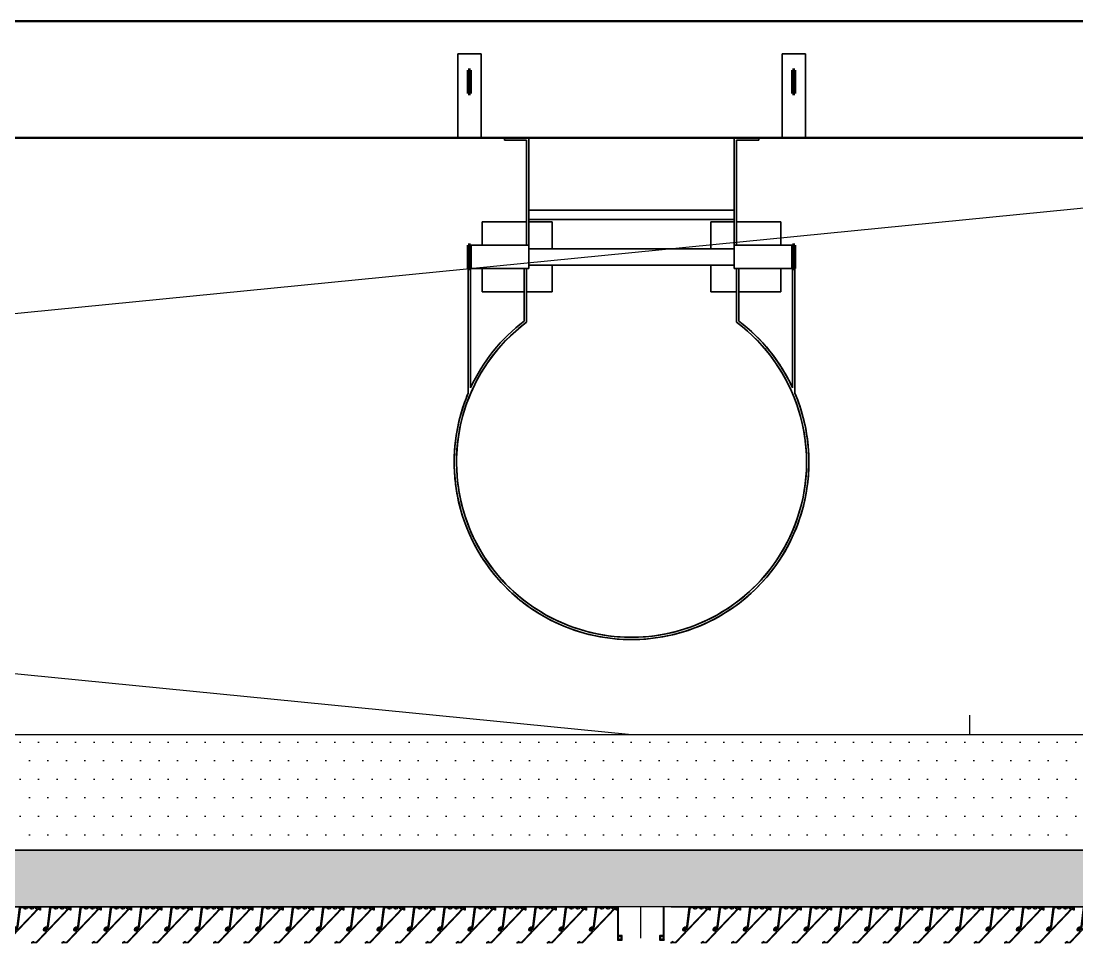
# Model space of a CAD drawing. Header units: millimetres. Extents: x -1379 to 1385823, y -4884429 to 548763.
# Drawn here: x 464941 to 467204, y -2341199 to -2339224 of the extents above; entities that cross this region are included whole.
import ezdxf

# ---------------------------------------------------------------- set-up
doc = ezdxf.new("R2010")
doc.units = ezdxf.units.MM
for name, pattern in [('CENTER', [50.8, 31.75, -6.35, 6.35, -6.35]), ('HIDDEN', [0.375, 0.25, -0.125]), ('XKITLINE00', [0]), ('XKITLINE02', [4, 2, -2])]:
    doc.linetypes.add(name, pattern=pattern)
for name, color, linetype in [('000 - CONCRETE_WALL_HATCH_', 251, 'Continuous'), ('000 - EXISTING_STEEL-STRUCTURE_CUT_COLOR_4', 4, 'Continuous'), ('000 - EXISTING_STEEL-STRUCTURE_HATCH_', 251, 'Continuous'), ('000 - EXISTING_STEEL-STRUCTURE_HIDDEN_', 251, 'HIDDEN'), ('000 - EXISTING_STEEL-STRUCTURE_MAIN_COLOR_1', 1, 'Continuous'), ('000 - EXISTING_STEEL-STRUCTURE_MAIN_COLOR_2', 2, 'Continuous'), ('000 - EXISTING_STEEL-STRUCTURE_MAIN_COLOR_3', 3, 'Continuous'), ('000 - EXISTING_STEEL-STRUCTURE_WIPEOUT_', 250, 'Continuous'), ('010 - ASPG_ACCESSORIES_MAIN_COLOR_1', 1, 'Continuous'), ('010 - ASPG_EXTR_DEF_SUB', 250, 'Continuous'), ('010 - ASPG_EXTR_MAIN_COLOR_2', 2, 'Continuous'), ('010 - ASPG_FASTERN_DEF_SUB', 250, 'Continuous'), ('010 - ASPG_FLASHING_MAIN_COLOR_2', 2, 'Continuous'), ('010 - ASPG_FLASHING_MAIN_COLOR_4', 4, 'Continuous'), ('010 - ASPG_FLASHING_WIPEOUT_', 250, 'Continuous'), ('010 - ASPG_FLASING_WIPEOUT_', 250, 'Continuous'), ('010 - ASPG_FRAMING_CUT_COLOR_4', 4, 'Continuous'), ('010 - ASPG_FRAMING_DEF_SUB', 250, 'Continuous'), ('010 - ASPG_FRAMING_HATCH_', 251, 'Continuous'), ('010 - ASPG_FRAMING_MAIN_COLOR_2', 2, 'Continuous'), ('010 - ASPG_FRAMING_SUB_COLOR_2', 2, 'Continuous'), ('010 - ASPG_FRAMING_WIPEOUT_', 250, 'Continuous'), ('BOLT & SCREW', 233, 'Continuous'), ('Center Line', 1, 'CENTER')]:
    doc.layers.add(name, color=color, linetype=linetype)
doc.layers.add('000 - EXISTING_STEEL-STRUCTURE_DEF_SUB', color=250, linetype='Continuous', plot=False)
for name, color, linetype, lineweight in [('12-GRID', 1, 'CENTER', 13), ('_ _ A-DETL-OPENING', 1, 'Continuous', 25), ('A-DETL-THIN', 1, 'Continuous', 25), ('A-FLOR-E', 2, 'Continuous', 35), ('A-GENM', 1, 'Continuous', 35), ('SCREW', 8, 'Continuous', 5), ('WALL-E', 2, 'Continuous', 50)]:
    doc.layers.add(name, color=color, linetype=linetype, lineweight=lineweight)
pattern_1 = [(270, (1257419.24324, -520041.6224), (0.65495992507, -1.1344238721), [0.7562825814, -1.5125651628]), (30, (1257419.24324, -520041.6224), (0.65495992936, 1.1344238696), [0.7562825814, -1.5125651628]), (330, (1257419.24324, -520041.6224), (1.30991985442, -2.48e-09), [-1.5125651628, 0.7562825814])]
pattern_2 = [(315, (1257419.4929, -520021.6224), (1.3369313545, 1.3369313545), []), (45, (1257419.4929, -520021.6224), (-1.3369313545, 1.3369313545), [])]
pattern_3 = [(270, (1257419.4425, -520043.9224), (0.65495992507, -1.1344238721), [0.7562825814, -1.5125651628]), (30, (1257419.4425, -520043.9224), (0.65495992936, 1.1344238696), [0.7562825814, -1.5125651628]), (330, (1257419.4425, -520043.9224), (1.30991985442, -2.48e-09), [-1.5125651628, 0.7562825814])]
pattern_4 = [(315, (1257419.1929, -520023.9224), (1.3369313545, 1.3369313545), []), (45, (1257419.1929, -520023.9224), (-1.3369313545, 1.3369313545), [])]

# ---------------------------------------------------------------- blocks, each defined once
blk = doc.blocks.new('*U3536')
at = {"layer": '12-GRID', "color": 8, "linetype": 'CENTER'}
for p, q in [((0, -6.2), (0, 2.2)), ((-4.2, -2), (4.2, -2))]:
    blk.add_line(p, q, dxfattribs=at)
at = {"layer": 'BOLT & SCREW'}
for p, q in [((-0.6, -1.8), (-1.8, -1.6)), ((-0.6, -2.2), (-1.8, -2.4)), ((-0.5, -1.8), (-0.9, -1.6)), ((-0.5, -2.2), (-0.9, -2.4)), ((-0.2, -1.4), (-0.4, -0.2)), ((-0.2, -1.5), (-0.4, -1.1)), ((-0.2, -2.5), (-0.4, -2.9)), ((-0.2, -2.6), (-0.4, -3.8)), ((0.2, -1.4), (0.4, -0.2)), ((0.2, -1.5), (0.4, -1.1)), ((0.4, -2.9), (0.2, -2.5)), ((0.2, -2.6), (0.4, -3.8)), ((0.5, -1.8), (0.9, -1.6)), ((0.5, -2.2), (0.9, -2.4)), ((0.6, -1.8), (1.8, -1.6)), ((0.6, -2.2), (1.8, -2.4))]:
    blk.add_line(p, q, dxfattribs=at)
for points in [[(-1.8, -1.6), (-0.9, -1.6, 0.414214), (-0.4, -1.1), (-0.4, -0.2), (0.4, -0.2), (0.4, -1.1, 0.414214), (0.9, -1.6), (1.8, -1.6), (1.8, -2.4), (0.9, -2.4, 0.414214), (0.4, -2.9), (0.4, -3.8), (-0.4, -3.8), (-0.4, -2.9, 0.414214), (-0.9, -2.4), (-1.8, -2.4)], [(0.2, -2.5, -0.414214), (0.5, -2.2), (0.6, -2.2), (0.6, -1.8), (0.5, -1.8, -0.414214), (0.2, -1.5), (0.2, -1.4), (-0.2, -1.4), (-0.2, -1.5, -0.414214), (-0.5, -1.8), (-0.6, -1.8), (-0.6, -2.2), (-0.5, -2.2, -0.414214), (-0.2, -2.5), (-0.2, -2.6), (0.2, -2.6)]]:
    blk.add_lwpolyline(points, format="xyb", close=True, dxfattribs=at)
blk.add_circle((0, -2), 3.5, dxfattribs=at)
blk = doc.blocks.new('000_ASPG_TYP_FILES_20260218-010703_FRAME_EXTR_')
at = {"layer": '010 - ASPG_FRAMING_HATCH_'}
h = blk.add_hatch(dxfattribs=at)
h.set_pattern_fill('ANSI32', color=256, scale=0.1, angle=180)
edge = h.paths.add_edge_path()
edge.add_line((2, 16), (2, 2))
edge.add_line((2, 2), (39.7, 2))
edge.add_arc((39.7, 1.7), 0.3, 0, 90, ccw=False)
edge.add_line((40, 1.7), (40, 0.3))
edge.add_arc((39.7, 0.3), 0.3, -90, 0, ccw=False)
edge.add_line((39.7, 0), (0.3, 0))
edge.add_arc((0.3, 0.3), 0.3, 180, 270, ccw=False)
edge.add_line((0, 0.3), (0, 17.7))
edge.add_arc((0.3, 17.7), 0.3, 90, 180, ccw=False)
edge.add_line((0.3, 18), (22.6, 18))
edge.add_arc((22.6, 18.5), 0.5, 270, 380.2095)
edge.add_arc((26.2, 19.8), 3.35, 182.0638, 200.2095, ccw=False)
edge.add_arc((23.6, 19.7), 0.76, 2.0638, 182.0638, ccw=False)
edge.add_arc((26.2, 19.8), 1.83, 182.0638, 447.9362)
edge.add_arc((26.3, 22.4), 0.76, 87.9362, 267.9362, ccw=False)
edge.add_arc((26.2, 19.8), 3.35, 69.7905, 87.9362, ccw=False)
edge.add_arc((27.5, 23.4), 0.5, 249.7905, 360)
edge.add_line((28, 23.4), (28, 26.7))
edge.add_line((28, 26.7), (28.5, 27.2))
edge.add_line((28.5, 27.2), (28, 27.7))
edge.add_line((28, 27.7), (28, 38.6))
edge.add_line((28, 38.6), (28.5, 39.1))
edge.add_line((28.5, 39.1), (28, 39.6))
edge.add_line((28, 39.6), (28, 42.9))
edge.add_arc((27.5, 42.9), 0.5, 0, 110.2095)
edge.add_arc((26.2, 46.5), 3.35, 272.0638, 290.2095, ccw=False)
edge.add_arc((26.3, 43.9), 0.76, 92.0638, 272.0638, ccw=False)
edge.add_arc((26.2, 46.5), 1.83, 272.0638, 537.9362)
edge.add_arc((23.6, 46.6), 0.76, 177.9362, 357.9362, ccw=False)
edge.add_arc((26.2, 46.5), 3.35, 159.7905, 177.9362, ccw=False)
edge.add_arc((22.6, 47.8), 0.5, 339.7905, 450)
edge.add_line((22.6, 48.3), (0.3, 48.3))
edge.add_arc((0.3, 48.6), 0.3, 180, 270, ccw=False)
edge.add_line((0, 48.6), (0, 60))
edge.add_arc((0.3, 60), 0.3, 90, 180, ccw=False)
edge.add_line((0.3, 60.3), (5, 60.3))
edge.add_line((5, 60.3), (5, 65))
edge.add_arc((5.3, 65), 0.3, 90, 180, ccw=False)
edge.add_line((5.3, 65.3), (30, 65.3))
edge.add_line((30, 65.3), (30, 63.6))
edge.add_arc((29.7, 63.6), 0.3, -90, 0, ccw=False)
edge.add_line((29.7, 63.3), (7.3, 63.3))
edge.add_arc((7.3, 63), 0.3, 90, 180)
edge.add_line((7, 63), (7, 58.3))
edge.add_line((7, 58.3), (2.3, 58.3))
edge.add_arc((2.3, 58), 0.3, 90, 180)
edge.add_line((2, 58), (2, 50.6))
edge.add_arc((2.3, 50.6), 0.3, 180, 270)
edge.add_line((2.3, 50.3), (29.7, 50.3))
edge.add_arc((29.7, 50), 0.3, 0, 90, ccw=False)
edge.add_line((30, 50), (30, 26.7))
edge.add_line((30, 26.7), (30, 16.3))
edge.add_arc((29.7, 16.3), 0.3, -90, 0, ccw=False)
edge.add_line((29.7, 16), (2, 16))
at = {"layer": '010 - ASPG_FRAMING_CUT_COLOR_4'}
blk.add_lwpolyline([(2, 16), (2, 2), (39.7, 2, -0.414214), (40, 1.7), (40, 0.3, -0.414214), (39.7, 0), (0.3, 0, -0.414214), (0, 0.3), (0, 17.7, -0.414214), (0.3, 18), (22.6, 18, 0.52173), (23, 18.7, -0.079342), (22.8, 19.7, -1), (24.3, 19.8, 2.296346), (26.2, 21.7, -1), (26.3, 23.2, -0.079342), (27.3, 23, 0.52173), (28, 23.4), (28, 26.7), (28.5, 27.2), (28, 27.7), (28, 38.6), (28.5, 39.1), (28, 39.6), (28, 42.9, 0.52173), (27.3, 43.3, -0.079342), (26.3, 43.1, -1), (26.2, 44.6, 2.296346), (24.3, 46.5, -1), (22.8, 46.6, -0.079342), (23, 47.6, 0.52173), (22.6, 48.3), (0.3, 48.3, -0.414214), (0, 48.6), (0, 60, -0.414214), (0.3, 60.3), (5, 60.3), (5, 65, -0.414214), (5.3, 65.3), (30, 65.3), (30, 63.6, -0.414214), (29.7, 63.3), (7.3, 63.3, 0.414214), (7, 63), (7, 58.3), (2.3, 58.3, 0.414214), (2, 58), (2, 50.6, 0.414214), (2.3, 50.3), (29.7, 50.3, -0.414214), (30, 50), (30, 26.7), (30, 16.3, -0.414214), (29.7, 16)], format="xyb", close=True, dxfattribs=at)
for p in [(26.2, 48.5), (26.2, 21.8)]:
    blk.add_blockref('*U3536', p)
blk = doc.blocks.new('*U3149')
at = {"layer": '010 - ASPG_FRAMING_HATCH_', "transparency": 33554585}
h = blk.add_hatch(dxfattribs=at)
h.set_pattern_fill('ANSI32', color=256, scale=0.25)
edge = h.paths.add_edge_path()
edge.add_line((2, -50), (2, -75))
edge.add_line((2, -75), (0, -75))
edge.add_line((0, -75), (0, -49))
edge.add_arc((1, -49), 1, 90, 180, ccw=False)
edge.add_line((1, -48), (63, -48))
edge.add_arc((63, -47), 1, 270, 360)
edge.add_line((64, -47), (64, 47))
edge.add_arc((63, 47), 1, 0, 90)
edge.add_line((63, 48), (1, 48))
edge.add_arc((1, 49), 1, 180, 270, ccw=False)
edge.add_line((0, 49), (0, 75))
edge.add_line((0, 75), (2, 75))
edge.add_line((2, 75), (2, 50))
edge.add_line((2, 50), (141, 50))
edge.add_line((141, 50), (141, 41))
edge.add_arc((140, 41), 1, 270, 360, ccw=False)
edge.add_line((140, 40), (132, 40))
edge.add_arc((132, 41), 1, 180, 270, ccw=False)
edge.add_line((131, 41), (131, 47))
edge.add_arc((130, 47), 1, 0, 90)
edge.add_line((130, 48), (67, 48))
edge.add_arc((67, 47), 1, 90, 180)
edge.add_line((66, 47), (66, -47))
edge.add_arc((67, -47), 1, 180, 270)
edge.add_line((67, -48), (130, -48))
edge.add_arc((130, -47), 1, 270, 360)
edge.add_line((131, -47), (131, -41))
edge.add_arc((132, -41), 1, 90, 180, ccw=False)
edge.add_line((132, -40), (140, -40))
edge.add_arc((140, -41), 1, 0, 90, ccw=False)
edge.add_line((141, -41), (141, -50))
edge.add_line((141, -50), (2, -50))
h.paths.add_polyline_path([(139, 48), (139, 42), (133, 42), (133, 48)], flags=16)
h.paths.add_polyline_path([(139, -48), (139, -42), (133, -42), (133, -48)], flags=16)
at = {"layer": '010 - ASPG_FRAMING_HATCH_'}
h = blk.add_hatch(dxfattribs=at)
h.set_pattern_fill('ANSI37', color=256, scale=0.595498, angle=-90)
h.set_pattern_definition(pattern_4)
edge = h.paths.add_edge_path()
edge.add_ellipse((11.5, 55), major_axis=(0, -5), ratio=0.644482, start_angle=180, end_angle=360, ccw=False)
edge.add_line((11.5, 60), (2, 60))
edge.add_arc((-7.9, 55), 11.1, -26.7963, 26.7963, ccw=False)
edge.add_line((2, 50), (11.5, 50))
h = blk.add_hatch(dxfattribs=at)
h.set_pattern_fill('HONEY', color=256, scale=0.238199, angle=-90)
h.set_pattern_definition(pattern_3)
edge = h.paths.add_edge_path()
edge.add_ellipse((11.8, 55), major_axis=(0, -5), ratio=0.644482, start_angle=0, end_angle=360, ccw=False)
h = blk.add_hatch(dxfattribs=at)
h.set_pattern_fill('HONEY', color=256, scale=0.238199, angle=-90)
h.set_pattern_definition(pattern_1)
edge = h.paths.add_edge_path()
edge.add_ellipse((57.5, 55), major_axis=(0, -5), ratio=0.644482, start_angle=0, end_angle=360)
h = blk.add_hatch(dxfattribs=at)
h.set_pattern_fill('ANSI37', color=256, scale=0.595498, angle=-90)
h.set_pattern_definition(pattern_2)
edge = h.paths.add_edge_path()
edge.add_ellipse((57.8, 55), major_axis=(0, -5), ratio=0.644482, start_angle=0, end_angle=180)
edge.add_line((57.8, 60), (62, 60))
edge.add_arc((62, 60.3), 0.3, -90, 0)
edge.add_line((62.3, 60.3), (62.3, 61))
edge.add_line((62.3, 61), (61.8, 61.5))
edge.add_line((61.8, 61.5), (62.3, 62))
edge.add_line((62.3, 62), (61.8, 62.5))
edge.add_line((61.8, 62.5), (62.3, 63))
edge.add_line((62.3, 63), (61.8, 63.5))
edge.add_line((61.8, 63.5), (62.3, 64))
edge.add_line((62.3, 64), (62.3, 65))
edge.add_line((62.3, 65), (63.3, 65))
edge.add_line((63.3, 65), (63.8, 65.5))
edge.add_line((63.8, 65.5), (64.3, 65))
edge.add_line((64.3, 65), (64.8, 65.5))
edge.add_line((64.8, 65.5), (65.3, 65))
edge.add_line((65.3, 65), (65.8, 65.5))
edge.add_line((65.8, 65.5), (66.3, 65))
edge.add_line((66.3, 65), (67, 65))
edge.add_arc((67, 65.3), 0.3, -90, 0)
edge.add_line((67.3, 65.3), (67.3, 60))
edge.add_arc((77.2, 55), 11.1, 153.2037, 206.7963)
edge.add_line((67.3, 50), (57.8, 50))
h = blk.add_hatch(dxfattribs=at)
h.set_pattern_fill('ANSI37', color=256, scale=0.595498, angle=-90)
h.set_pattern_definition(pattern_4)
edge = h.paths.add_edge_path()
edge.add_ellipse((11.5, -55), major_axis=(0, 5), ratio=0.644482, start_angle=0, end_angle=180)
edge.add_line((11.5, -60), (2, -60))
edge.add_arc((-7.9, -55), 11.1, 333.2037, 386.7963)
edge.add_line((2, -50), (11.5, -50))
h = blk.add_hatch(dxfattribs=at)
h.set_pattern_fill('HONEY', color=256, scale=0.238199, angle=-90)
h.set_pattern_definition(pattern_3)
edge = h.paths.add_edge_path()
edge.add_ellipse((11.8, -55), major_axis=(0, 5), ratio=0.644482, start_angle=0, end_angle=360)
h = blk.add_hatch(dxfattribs=at)
h.set_pattern_fill('HONEY', color=256, scale=0.238199, angle=-90)
h.set_pattern_definition(pattern_1)
edge = h.paths.add_edge_path()
edge.add_ellipse((57.5, -55), major_axis=(0, 5), ratio=0.644482, start_angle=0, end_angle=360, ccw=False)
h = blk.add_hatch(dxfattribs=at)
h.set_pattern_fill('ANSI37', color=256, scale=0.595498, angle=-90)
h.set_pattern_definition(pattern_2)
edge = h.paths.add_edge_path()
edge.add_ellipse((57.8, -55), major_axis=(0, 5), ratio=0.644482, start_angle=180, end_angle=360, ccw=False)
edge.add_line((57.8, -60), (62, -60))
edge.add_arc((62, -60.3), 0.3, 360, 450, ccw=False)
edge.add_line((62.3, -60.3), (62.3, -61))
edge.add_line((62.3, -61), (61.8, -61.5))
edge.add_line((61.8, -61.5), (62.3, -62))
edge.add_line((62.3, -62), (61.8, -62.5))
edge.add_line((61.8, -62.5), (62.3, -63))
edge.add_line((62.3, -63), (61.8, -63.5))
edge.add_line((61.8, -63.5), (62.3, -64))
edge.add_line((62.3, -64), (62.3, -65))
edge.add_line((62.3, -65), (63.3, -65))
edge.add_line((63.3, -65), (63.8, -65.5))
edge.add_line((63.8, -65.5), (64.3, -65))
edge.add_line((64.3, -65), (64.8, -65.5))
edge.add_line((64.8, -65.5), (65.3, -65))
edge.add_line((65.3, -65), (65.8, -65.5))
edge.add_line((65.8, -65.5), (66.3, -65))
edge.add_line((66.3, -65), (67, -65))
edge.add_arc((67, -65.3), 0.3, 360, 450, ccw=False)
edge.add_line((67.3, -65.3), (67.3, -60))
edge.add_arc((77.2, -55), 11.1, 153.2037, 206.7963, ccw=False)
edge.add_line((67.3, -50), (57.8, -50))
at = {"layer": '010 - ASPG_FASTERN_DEF_SUB'}
blk.add_point((0, 0), dxfattribs=at)
at = {"layer": '010 - ASPG_FRAMING_CUT_COLOR_4'}
blk.add_lwpolyline([(2, -50), (2, -75), (0, -75), (0, -49, -0.414214), (1, -48), (63, -48, 0.414214), (64, -47), (64, 47, 0.414214), (63, 48), (1, 48, -0.414214), (0, 49), (0, 75), (2, 75), (2, 50), (141, 50), (141, 41, -0.414214), (140, 40), (132, 40, -0.414214), (131, 41), (131, 47, 0.414214), (130, 48), (67, 48, 0.414214), (66, 47), (66, -47, 0.414214), (67, -48), (130, -48, 0.414214), (131, -47), (131, -41, -0.414214), (132, -40), (140, -40, -0.414214), (141, -41), (141, -50)], format="xyb", close=True, dxfattribs=at)
for points in [[(139, 48), (139, 42), (133, 42), (133, 48)], [(139, -48), (139, -42), (133, -42), (133, -48)]]:
    blk.add_lwpolyline(points, close=True, dxfattribs=at)
at = {"layer": '010 - ASPG_FRAMING_DEF_SUB', "transparency": 33554508}
blk.add_line((136.5, 0), (-4.5, 0), dxfattribs=at)
at = {"layer": '010 - ASPG_FRAMING_DEF_SUB', "transparency": 33554457}
for points in [[(2, 50), (15, 50), (15, 60), (2, 60)], [(54.3, 50), (67.3, 50), (67.3, 65.5), (54.3, 65.5)], [(2, -50), (15, -50), (15, -60), (2, -60)], [(54.3, -50), (67.3, -50), (67.3, -65.5), (54.3, -65.5)]]:
    blk.add_lwpolyline(points, close=True, dxfattribs=at)
at = {"layer": '010 - ASPG_FRAMING_SUB_COLOR_2'}
for points in [[(11.8, 50), (2, 50, 0.238199), (2, 60), (11.8, 60)], [(57.5, 50), (67.3, 50, -0.238199), (67.3, 60), (67.3, 65.3, -0.414214), (67, 65), (66.3, 65), (65.8, 65.5), (65.3, 65), (64.8, 65.5), (64.3, 65), (63.8, 65.5), (63.3, 65), (62.3, 65), (62.3, 64), (61.8, 63.5), (62.3, 63), (61.8, 62.5), (62.3, 62), (61.8, 61.5), (62.3, 61), (62.3, 60.3, -0.414214), (62, 60), (57.5, 60)], [(11.8, -50), (2, -50, -0.238199), (2, -60), (11.8, -60)], [(57.5, -50), (67.3, -50, 0.238199), (67.3, -60), (67.3, -65.3, 0.414214), (67, -65), (66.3, -65), (65.8, -65.5), (65.3, -65), (64.8, -65.5), (64.3, -65), (63.8, -65.5), (63.3, -65), (62.3, -65), (62.3, -64), (61.8, -63.5), (62.3, -63), (61.8, -62.5), (62.3, -62), (61.8, -61.5), (62.3, -61), (62.3, -60.3, 0.414214), (62, -60), (57.5, -60)]]:
    blk.add_lwpolyline(points, format="xyb", dxfattribs=at)
at = {"layer": '010 - ASPG_FRAMING_SUB_COLOR_2', "extrusion": (0, 0, -1)}
for centre, major_axis in [((11.8, 55), (0, -5)), ((57.5, -55), (0, 5))]:
    blk.add_ellipse(centre, major_axis=major_axis, ratio=0.644482, dxfattribs=at)
at = {"layer": '010 - ASPG_FRAMING_SUB_COLOR_2'}
for centre, major_axis in [((57.5, 55), (0, -5)), ((11.8, -55), (0, 5))]:
    blk.add_ellipse(centre, major_axis=major_axis, ratio=0.644482, dxfattribs=at)
blk = doc.blocks.new('PZG35-9D5')
at = {"layer": 'Center Line'}
blk.add_line((0, 3.7), (0, -10.5), dxfattribs=at)
at = {"layer": 'SCREW', "color": 8}
for p, q in [((-1.4, 0), (-1.4, -1.1)), ((1.4, 0), (1.4, -0.6)), ((-1.9, -1.4), (1.9, -0.9)), ((-1.9, -1.4), (-1.4, -1.1)), ((-1.9, -1.4), (-1.4, -1.7)), ((-1.9, -2.7), (1.9, -2.2)), ((-1.9, -2.7), (-1.4, -2.4)), ((-1.9, -2.7), (-1.4, -3)), ((-1.9, -4), (-1.4, -3.7)), ((-1.9, -4), (-1, -3.9)), ((-1.9, -4), (-1.4, -4.3)), ((-1.4, -1.1), (1.4, -0.6)), ((-1.4, -1.7), (1.4, -1.2)), ((-1.4, -1.7), (-1.4, -2.4)), ((-1.4, -2.4), (1.4, -1.9)), ((-1.4, -3), (1.4, -2.5)), ((-1.4, -3), (-1.4, -3.7)), ((-1.4, -3.7), (-0.8, -3.6)), ((-1.4, -4.3), (-1.4, -8.1)), ((-1.4, -4.3), (-1.2, -4.3)), ((0, -9.5), (-1.4, -8.1)), ((0, -9.5), (1.4, -8.1)), ((0.6, -3.3), (1.4, -3.2)), ((0.7, -3.7), (1.9, -3.5)), ((0.7, -3.9), (1.4, -3.8)), ((0.7, -4.6), (1.4, -4.5)), ((0.7, -5), (1.9, -4.8)), ((0.7, -5.2), (1.4, -5.1)), ((1.9, -0.9), (1.4, -0.6)), ((1.9, -0.9), (1.4, -1.2)), ((1.4, -1.2), (1.4, -1.9)), ((1.9, -2.2), (1.4, -1.9)), ((1.9, -2.2), (1.4, -2.5)), ((1.4, -2.5), (1.4, -3.2)), ((1.9, -3.5), (1.4, -3.2)), ((1.9, -3.5), (1.4, -3.8)), ((1.4, -3.8), (1.4, -4.5)), ((1.9, -4.8), (1.4, -4.5)), ((1.9, -4.8), (1.4, -5.1)), ((1.4, -5.1), (1.4, -8.1))]:
    blk.add_line(p, q, dxfattribs=at)
blk.add_lwpolyline([(0, -9.5), (0.7, -5.2), (0.7, -3.6, 0.417657), (0.4, -3.3, 0.108102), (-0.8, -3.6), (-1.4, -4.7)], format="xyb", dxfattribs=at)
blk = doc.blocks.new('*U3145')
at = {"layer": 'SCREW', "color": 6}
blk.add_lwpolyline([(3, 1.8, 0.09906), (0.8, 2.5), (0.8, 2.3), (-0.8, 2.3), (-0.8, 2.5, 0.09906), (-3, 1.8, 0.266588), (-3.5, 1), (-3.5, 0.2, 0.414214), (-3.3, 0), (3.3, 0, 0.414214), (3.5, 0.2), (3.5, 1, 0.266588)], format="xyb", close=True, dxfattribs=at)
at = {"layer": 'SCREW'}
blk.add_blockref('PZG35-9D5', (0, 0), dxfattribs=at)
blk = doc.blocks.new('*U3150')
blk.add_point((0, 0))
at = {"layer": '010 - ASPG_ACCESSORIES_MAIN_COLOR_1'}
blk.add_lwpolyline([(-39.7, -0.6, 0.414214), (-40, -0.9), (-40, -7.4, 0.57735), (-39.7, -7.6), (-36.6, -5.8, 0.767327), (-36.8, -5.3), (-37.9, -5.3, -0.414214), (-38.2, -5), (-38.2, -2.8, -0.414214), (-38, -2.6), (-32.2, -2.6, -0.388879), (-32, -2.8), (-31.8, -4.3, 0.388879), (-31.3, -4.8), (-30.3, -4.8, 0.414214), (-30, -4.5), (-30, -2.9, -0.414214), (-29.7, -2.6), (0.4, -2.6, -0.378969), (3.4, -5.2), (8, -42.5, 0.446593), (11.6, -45.1, -0.489802), (16.1, -48.7), (16.1, -49.4, -0.18248), (15.8, -50, -0.267949), (15.3, -50.2, 1.122115), (15.1, -52.3, 0.405004), (18.1, -49.4), (18.1, -48.7, 0.489805), (11.2, -43.1, -0.446597), (9.9, -42.3), (4.9, -0.8, 0.364176), (4.6, -0.6)], format="xyb", close=True, dxfattribs=at)
at = {"layer": '010 - ASPG_EXTR_DEF_SUB'}
for p in [(-40, -0.5), (43.4, -76.9), (43.4, -77.5)]:
    blk.add_point(p, dxfattribs=at)
at = {"layer": '010 - ASPG_EXTR_MAIN_COLOR_2'}
blk.add_lwpolyline([(11.4, -48.2), (11.5, -47.4), (12.2, -47.6), (12.3, -46.8, -0.535538), (14.2, -49.2, 0.991572), (15.7, -49.6, 1.157025), (8.8, -48.8, -0.688558), (8.3, -49), (-17.1, -22.2), (-32.3, -6.1), (-32.3, -2.9, 0.414312), (-32.6, -2.6), (-37.5, -2.6, 0.414116), (-37.8, -2.9), (-37.8, -4.3, 0.414214), (-37.5, -4.6), (-36, -4.6, -0.205895), (-35.8, -4.7), (33.2, -77.5), (43.1, -77.5, 0.668179), (43.4, -77), (40.5, -74.2, 0.668179), (40, -74.4), (40, -76), (33.9, -76), (11.9, -52.8, -0.558354), (12.1, -52, 0.766275), (12, -50.4, -0.438583), (10.7, -48.1)], format="xyb", close=True, dxfattribs=at)
at = {"layer": 'SCREW', "rotation": 180}
for p in [(-21.6, -2.5), (-8.2, -2.5)]:
    blk.add_blockref('*U3145', p, dxfattribs=at)
blk = doc.blocks.new('*U3059')
blk.add_wipeout([(1440, 4), (60, 4), (60, 69.3), (1440, 69.3)]).dxf.layer = '010 - ASPG_FRAMING_WIPEOUT_'
at = {"color": 1}
blk.add_point((60, 69.5), dxfattribs=at)
at = {"layer": '010 - ASPG_FRAMING_MAIN_COLOR_2'}
blk.add_lwpolyline([(1410, 69.3), (90, 69.3), (90, 6), (1410, 6)], close=True, dxfattribs=at)
at = {"layer": '010 - ASPG_FRAMING_SUB_COLOR_2'}
for points in [[(1440, 4), (60, 4), (60, 69.3), (1440, 69.3)], [(60, 2), (60, 4), (1440, 4), (1440, 2)]]:
    blk.add_lwpolyline(points, close=True, dxfattribs=at)
at = {"transparency": 33554559, "xscale": -1, "rotation": 270}
for p in [(0, 0), (1500, 0)]:
    blk.add_blockref('*U3149', p, dxfattribs=at)
at = {"color": 1, "xscale": -1, "rotation": 180}
for p in [(91.8, 69.3), (156.8, 69.3), (221.8, 69.3), (286.8, 69.3), (351.8, 69.3), (416.8, 69.3), (481.8, 69.3), (546.8, 69.3), (611.8, 69.3), (676.8, 69.3), (741.8, 69.3), (806.8, 69.3), (871.8, 69.3), (936.8, 69.3), (1001.8, 69.3), (1066.8, 69.3), (1131.8, 69.3), (1196.8, 69.3), (1261.8, 69.3), (1326.8, 69.3), (1391.8, 69.3)]:
    blk.add_blockref('*U3150', p, dxfattribs=at)
blk.add_blockref('000_ASPG_TYP_FILES_20260218-010703_FRAME_EXTR_', (60, 4))
at = {"xscale": -1}
blk.add_blockref('000_ASPG_TYP_FILES_20260218-010703_FRAME_EXTR_', (1440, 4), dxfattribs=at)
blk = doc.blocks.new('*U2484')
at = {"layer": '000 - EXISTING_STEEL-STRUCTURE_HIDDEN_', "linetype": 'XKITLINE02', "lineweight": 0}
for p, q in [((-1497, 69.5), (-1492, 69.5)), ((-1510.9, 50), (-1468, 50)), ((-1497, 57), (-1503, 57)), ((-1503, 57), (-1497, 57)), ((-1497, 43), (-1503, 43)), ((-1503, 43), (-1497, 43)), ((-1497, 30.5), (-1492, 30.5))]:
    blk.add_line(p, q, dxfattribs=at)
at = {"layer": '000 - EXISTING_STEEL-STRUCTURE_HIDDEN_', "linetype": 'XKITLINE00', "lineweight": 0}
for p, q in [((-1594, 50), (-1584.7, 50)), ((-1594, 50), (-1584.7, 50)), ((-1580, 64), (-1580, 54.7)), ((-1580, 64), (-1580, 54.7)), ((-1580, 36), (-1580, 45.3)), ((-1580, 36), (-1580, 45.3)), ((-1566, 50), (-1575.3, 50)), ((-1566, 50), (-1575.3, 50)), ((-1434, 50), (-1424.7, 50)), ((-1434, 50), (-1424.7, 50)), ((-1420, 64), (-1420, 54.7)), ((-1420, 64), (-1420, 54.7)), ((-1420, 36), (-1420, 45.3)), ((-1420, 36), (-1420, 45.3)), ((-1406, 50), (-1415.3, 50)), ((-1406, 50), (-1415.3, 50))]:
    blk.add_line(p, q, dxfattribs=at)
at = {"layer": '000 - EXISTING_STEEL-STRUCTURE_MAIN_COLOR_1', "linetype": 'XKITLINE02', "lineweight": 0}
blk.add_line((-1492, 20), (-1492, 80), dxfattribs=at)
blk.add_lwpolyline([(-1497, 20), (-1437, 20), (-1437, 80), (-1497, 80)], dxfattribs=at)
at = {"layer": '000 - EXISTING_STEEL-STRUCTURE_MAIN_COLOR_2', "lineweight": 0}
for p, q in [((-1630, 125), (-1610, 105)), ((-1370, 125), (-1390, 105))]:
    blk.add_line(p, q, dxfattribs=at)
blk.add_wipeout([(-1732.5, 0), (-1732.5, -125), (1732.5, -125), (1732.5, 0)]).dxf.layer = '000 - EXISTING_STEEL-STRUCTURE_WIPEOUT_'
at = {"layer": '000 - EXISTING_STEEL-STRUCTURE_CUT_COLOR_4', "lineweight": 0}
blk.add_lwpolyline([(-1550, 0), (-1550, 8), (-1503, 8), (-1503, 92), (-1550, 92), (-1550, 100), (-1450, 100), (-1450, 92), (-1497, 92), (-1497, 8), (-1450, 8), (-1450, 0)], close=True, dxfattribs=at)
at = {"layer": '000 - EXISTING_STEEL-STRUCTURE_DEF_SUB'}
blk.add_line((0, -168.2), (0, 168.2), dxfattribs=at)
at = {"layer": '000 - EXISTING_STEEL-STRUCTURE_HATCH_', "linetype": 'XKITLINE02', "lineweight": 0}
for p, q in [((-1503, 0), (-1503, -120)), ((-1497, 0), (-1497, -120))]:
    blk.add_line(p, q, dxfattribs=at)
blk.add_lwpolyline([(-1450, 0), (-1450, -120), (-1550, -120), (-1550, 0)], dxfattribs=at)
at = {"layer": '000 - EXISTING_STEEL-STRUCTURE_HIDDEN_', "color": 251, "linetype": 'HIDDEN', "lineweight": 0, "ltscale": 5}
for p, q in [((1732.5, -8), (-1732.5, -8)), ((1732.5, -117), (-1732.5, -117))]:
    blk.add_line(p, q, dxfattribs=at)
at = {"layer": '000 - EXISTING_STEEL-STRUCTURE_HIDDEN_', "linetype": 'HIDDEN', "lineweight": 0, "ltscale": 2}
for p, q in [((-1610, -5), (-1630, -25)), ((-1390, -5), (-1370, -25))]:
    blk.add_line(p, q, dxfattribs=at)
at = {"layer": '000 - EXISTING_STEEL-STRUCTURE_HIDDEN_', "linetype": 'XKITLINE00', "lineweight": 0}
for p, q in [((-1503, -30), (-1497, -30)), ((-1544, -60), (-1534.7, -60)), ((-1530, -46), (-1530, -55.3)), ((-1530, -74), (-1530, -64.7)), ((-1516, -60), (-1525.3, -60)), ((-1484, -60), (-1474.7, -60)), ((-1470, -46), (-1470, -55.3)), ((-1470, -74), (-1470, -64.7)), ((-1456, -60), (-1465.3, -60))]:
    blk.add_line(p, q, dxfattribs=at)
at = {"layer": '000 - EXISTING_STEEL-STRUCTURE_HIDDEN_', "linetype": 'HIDDEN', "lineweight": 0, "ltscale": 2}
for points in [[(-1630, 0), (-1630, -25), (-1370, -25), (-1370, 0)], [(-1610, 0), (-1610, -5), (-1390, -5), (-1390, 0)]]:
    blk.add_lwpolyline(points, dxfattribs=at)
at = {"layer": '000 - EXISTING_STEEL-STRUCTURE_MAIN_COLOR_2', "lineweight": 0}
for points in [[(-1370, 0), (-1370, 125), (-1630, 125), (-1630, 0)], [(-1390, 0), (-1390, 105), (-1610, 105), (-1610, 0)]]:
    blk.add_lwpolyline(points, dxfattribs=at)
at = {"layer": '000 - EXISTING_STEEL-STRUCTURE_MAIN_COLOR_3', "lineweight": 0}
blk.add_lwpolyline([(-1732.5, 0), (-1732.5, -125), (1732.5, -125), (1732.5, 0), (-1732.5, 0)], close=True, dxfattribs=at)
blk = doc.blocks.new('C-1-IV01_REV00_20260605-140059_LOPF_ASPG')
blk.add_blockref('*U2484', (14370, -11715))
at = {"rotation": 180}
blk.add_blockref('*U3059', (15165, -11888), dxfattribs=at)
blk.add_blockref('*U3059', (13665, -11888), dxfattribs=at)
blk = doc.blocks.new('DPA_GM-Cage Ladder - H4600 with Protection Ring-4887576-IV01 - ROOF LEVEL PLAN')
at = {"layer": 'A-GENM'}
h = blk.add_hatch(dxfattribs=at)
h.set_pattern_fill('FP_1', color=8, style=0, pattern_type=2)
h.set_pattern_definition([(50, (-294074.63, 2309567.7), (728.7365, -63.75582), [76.2, -838.2]), (355, (-294074.6, 2309567.7), (-140.97162, 764.2276), [60.96, -670.56]), (100.451, (-294013.9, 2309562.4), (587.77, 700.46675), [64.76, -712.36]), (46.184, (-294074.6, 2309770.9), (1084.31624, -168.17096), [114.3, -1257.3]), (96.636, (-293984.3, 2309756.9), (949.6099, 989.70985), [97.14, -1068.54]), (351.184, (-294074.6, 2309770.9), (949.62055, 989.70115), [91.44, -1005.84]), (21, (-293973.03, 2309720.1), (606.45787, -409.06057), [76.2, -838.2]), (326, (-293973, 2309720.1), (247.20834, 736.75292), [60.96, -670.56]), (71.451, (-293922.5, 2309686.04), (853.66825, 327.68547), [64.76, -712.36]), (37.5, (-294074.63, 2309567.73), (12.354693, 338.22012), [33.528, -628.904, 33.528, -1320.292]), (37.5, (-294074.63, 2309567.73), (12.354693, 338.22012), [-695.96, -647.192, 33.528, -639.572]), (7.5, (-294074.63, 2309567.73), (267.278874, 400.722127), [33.528, -354.584, 33.528, -870.204]), (7.5, (-294074.63, 2309567.73), (267.278874, 400.722127), [-421.64, -613.664, 33.528, -223.012]), (327.5, (-294301.2, 2309567.73), (542.36333, -22.915345), [33.528, -220.472, 33.528, -1810.512]), (327.5, (-294301.2, 2309567.73), (542.36333, -22.915345), [-287.528, -758.952, 33.528, -1018.032]), (317.5, (-294402.8, 2309567.73), (592.51696, 101.70711), [33.528, -296.672, 33.528, -1239.52]), (317.5, (-294402.8, 2309567.73), (592.51696, 101.70711), [-363.728, -492.76, 33.528, -713.232])])
h.paths.add_polyline_path([(-225, -355), (-220, -355), (-220, -305), (-225, -305)])
h.paths.add_polyline_path([(-225, 20), (-220, 20), (-220, 70), (-225, 70)])
for p, q in [((-247.5, -75), (-247.5, 105)), ((-197.5, 105), (-247.5, 105)), ((-197.5, 105), (-197.5, -75)), ((447.5, -75), (447.5, 105)), ((497.5, 105), (447.5, 105)), ((497.5, 105), (497.5, -75)), ((-197.5, -75), (-247.5, -75)), ((-147.5, -80), (-147.5, -75)), ((-147.5, -75), (-95, -75)), ((-147.5, -80), (-147.5, -75)), ((-147.5, -75), (-95, -75)), ((-100, -80), (-147.5, -80)), ((-100, -80), (-147.5, -80)), ((-100, -305), (-100, -80)), ((-100, -305), (-100, -80)), ((345, -75), (-95, -75)), ((-95, -230), (-95, -75)), ((-95, -75), (-95, -305)), ((-95, -75), (-95, -305)), ((345, -75), (-95, -75)), ((-95, -75), (-95, -250)), ((345, -230), (345, -75)), ((345, -75), (397.5, -75)), ((345, -305), (345, -75)), ((345, -75), (397.5, -75)), ((345, -305), (345, -75)), ((345, -250), (345, -75)), ((350, -80), (350, -305)), ((397.5, -80), (350, -80)), ((350, -80), (350, -305)), ((397.5, -80), (350, -80)), ((397.5, -75), (397.5, -80)), ((397.5, -75), (397.5, -80)), ((497.5, -75), (447.5, -75)), ((345, -230), (-95, -230)), ((-100, -255), (-195, -255)), ((-195, -255), (-195, -305)), ((-95, -250), (345, -250)), ((-45, -255), (-95, -255)), ((-45, -312.5), (-45, -255)), ((345, -255), (295, -255)), ((295, -255), (295, -312.6)), ((445, -255), (350, -255)), ((445, -305), (445, -255)), ((-100, -305), (-225, -305)), ((-225, -305), (-225, -355)), ((-225, -305), (-225, -622)), ((-220, -305), (-225, -305)), ((-100, -305), (-225, -305)), ((-225, -305), (-225, -355)), ((-225, -305), (-225, -622)), ((-220, -305), (-225, -305)), ((-100, -305), (-225, -305)), ((-225, -305), (-225, -355)), ((-225, -305), (-225, -622)), ((-220, -305), (-225, -305)), ((-220, -610.7), (-220, -305)), ((-220, -355), (-220, -305)), ((-220, -305), (-95, -305)), ((-95, -305), (-100, -305)), ((-95, -305), (-100, -305)), ((-95, -305), (-100, -305)), ((-95, -355), (-95, -305)), ((-95, -355), (-95, -305)), ((345, -312.5), (-95, -312.5)), ((345, -312.5), (-95, -312.5)), ((345, -312.5), (-95, -312.5)), ((345, -312.5), (-95, -312.5)), ((345, -312.5), (-95, -312.5)), ((345, -312.5), (-95, -312.5)), ((345, -312.5), (-95, -312.5)), ((345, -312.5), (-95, -312.5)), ((345, -312.5), (-95, -312.5)), ((345, -312.5), (-95, -312.5)), ((345, -312.5), (-95, -312.5)), ((345, -312.5), (-95, -312.5)), ((345, -312.5), (-95, -312.5)), ((345, -312.5), (-95, -312.5)), ((345, -312.5), (-95, -312.5)), ((345, -312.5), (-95, -312.5)), ((-95, -313.1), (-95, -320.4)), ((-95, -320.4), (-95, -313.1)), ((-95, -313.1), (-95, -320.4)), ((-95, -320.4), (-95, -313.1)), ((-95, -313.1), (-95, -320.4)), ((-95, -320.4), (-95, -313.1)), ((-95, -313.1), (-95, -320.4)), ((-95, -320.4), (-95, -313.1)), ((-95, -313.1), (-95, -320.4)), ((-95, -320.4), (-95, -313.1)), ((-95, -313.1), (-95, -320.4)), ((-95, -320.4), (-95, -313.1)), ((-95, -313.1), (-95, -320.4)), ((-95, -320.4), (-95, -313.1)), ((-95, -313.1), (-95, -320.4)), ((-95, -320.4), (-95, -313.1)), ((-95, -313.1), (-95, -320.4)), ((-95, -320.4), (-95, -313.1)), ((-95, -313.1), (-95, -320.4)), ((-95, -320.4), (-95, -313.1)), ((-95, -313.1), (-95, -320.4)), ((-95, -320.4), (-95, -313.1)), ((-95, -313.1), (-95, -320.4)), ((-95, -320.4), (-95, -313.1)), ((-95, -313.1), (-95, -320.4)), ((-95, -320.4), (-95, -313.1)), ((-95, -313.1), (-95, -320.4)), ((-95, -320.4), (-95, -313.1)), ((-95, -313.1), (-95, -320.4)), ((-95, -320.4), (-95, -313.1)), ((-95, -313.1), (-95, -320.4)), ((-95, -320.4), (-95, -313.1)), ((345, -305), (470, -305)), ((345, -305), (345, -355)), ((350, -305), (345, -305)), ((350, -305), (345, -305)), ((350, -305), (345, -305)), ((345, -305), (345, -355)), ((345, -313.1), (345, -320.4)), ((345, -320.4), (345, -313.1)), ((345, -313.1), (345, -320.4)), ((345, -320.4), (345, -313.1)), ((345, -313.1), (345, -320.4)), ((345, -320.4), (345, -313.1)), ((345, -313.1), (345, -320.4)), ((345, -320.4), (345, -313.1)), ((345, -313.1), (345, -320.4)), ((345, -320.4), (345, -313.1)), ((345, -313.1), (345, -320.4)), ((345, -320.4), (345, -313.1)), ((345, -313.1), (345, -320.4)), ((345, -320.4), (345, -313.1)), ((345, -313.1), (345, -320.4)), ((345, -320.4), (345, -313.1)), ((345, -313.1), (345, -320.4)), ((345, -320.4), (345, -313.1)), ((345, -313.1), (345, -320.4)), ((345, -320.4), (345, -313.1)), ((345, -313.1), (345, -320.4)), ((345, -320.4), (345, -313.1)), ((345, -313.1), (345, -320.4)), ((345, -320.4), (345, -313.1)), ((345, -313.1), (345, -320.4)), ((345, -320.4), (345, -313.1)), ((345, -313.1), (345, -320.4)), ((345, -320.4), (345, -313.1)), ((345, -313.1), (345, -320.4)), ((345, -320.4), (345, -313.1)), ((345, -313.1), (345, -320.4)), ((345, -320.4), (345, -313.1)), ((475, -305), (350, -305)), ((475, -305), (350, -305)), ((475, -305), (350, -305)), ((475, -305), (470, -305)), ((475, -305), (470, -305)), ((475, -305), (470, -305)), ((470, -305), (470, -610.7)), ((470, -305), (470, -355)), ((475, -355), (475, -305)), ((475, -622), (475, -305)), ((475, -355), (475, -305)), ((475, -622), (475, -305)), ((475, -355), (475, -305)), ((475, -622), (475, -305)), ((-95, -321.3), (-95, -346.9)), ((-95, -321.3), (-95, -346.9)), ((-95, -321.3), (-95, -346.9)), ((-95, -321.3), (-95, -346.9)), ((-95, -321.3), (-95, -346.9)), ((-95, -321.3), (-95, -346.9)), ((-95, -321.3), (-95, -346.9)), ((-95, -321.3), (-95, -346.9)), ((-95, -321.3), (-95, -346.9)), ((-95, -321.3), (-95, -346.9)), ((-95, -321.3), (-95, -346.9)), ((-95, -321.3), (-95, -346.9)), ((-95, -321.3), (-95, -346.9)), ((-95, -321.3), (-95, -346.9)), ((-95, -321.3), (-95, -346.9)), ((-95, -346.9), (-95, -321.3)), ((-95, -321.3), (-95, -346.9)), ((-95, -346.9), (-95, -321.3)), ((-95, -346.9), (-95, -321.3)), ((-95, -346.9), (-95, -321.3)), ((-95, -346.9), (-95, -321.3)), ((-95, -346.9), (-95, -321.3)), ((-95, -346.9), (-95, -321.3)), ((-95, -346.9), (-95, -321.3)), ((-95, -346.9), (-95, -321.3)), ((-95, -346.9), (-95, -321.3)), ((-95, -346.9), (-95, -321.3)), ((-95, -346.9), (-95, -321.3)), ((-95, -346.9), (-95, -321.3)), ((-95, -346.9), (-95, -321.3)), ((-95, -346.9), (-95, -321.3)), ((-95, -346.9), (-95, -321.3)), ((345, -321.3), (345, -346.9)), ((345, -346.9), (345, -321.3)), ((345, -321.3), (345, -346.9)), ((345, -346.9), (345, -321.3)), ((345, -321.3), (345, -346.9)), ((345, -346.9), (345, -321.3)), ((345, -321.3), (345, -346.9)), ((345, -346.9), (345, -321.3)), ((345, -321.3), (345, -346.9)), ((345, -346.9), (345, -321.3)), ((345, -321.3), (345, -346.9)), ((345, -346.9), (345, -321.3)), ((345, -321.3), (345, -346.9)), ((345, -346.9), (345, -321.3)), ((345, -321.3), (345, -346.9)), ((345, -346.9), (345, -321.3)), ((345, -321.3), (345, -346.9)), ((345, -346.9), (345, -321.3)), ((345, -321.3), (345, -346.9)), ((345, -346.9), (345, -321.3)), ((345, -321.3), (345, -346.9)), ((345, -346.9), (345, -321.3)), ((345, -321.3), (345, -346.9)), ((345, -346.9), (345, -321.3)), ((345, -321.3), (345, -346.9)), ((345, -346.9), (345, -321.3)), ((345, -321.3), (345, -346.9)), ((345, -346.9), (345, -321.3)), ((345, -321.3), (345, -346.9)), ((345, -346.9), (345, -321.3)), ((345, -321.3), (345, -346.9)), ((345, -346.9), (345, -321.3)), ((-225, -355), (-100, -355)), ((-220, -355), (-100, -355)), ((-220, -610.7), (-220, -355)), ((-220, -355), (-100, -355)), ((-220, -610.7), (-220, -355)), ((-95, -355), (-220, -355)), ((-195, -355), (-195, -405)), ((-100, -355), (-105, -355)), ((-105, -355), (-105, -467.5)), ((-100, -355), (-105, -355)), ((-105, -355), (-105, -467.5)), ((-100, -355), (-105, -355)), ((-105, -355), (-105, -467.5)), ((-100, -470), (-100, -355)), ((-100, -470), (-100, -355)), ((-100, -470), (-100, -355)), ((-100, -355), (-95, -355)), ((-95, -347.5), (345, -347.5)), ((-95, -347.5), (345, -347.5)), ((-95, -347.5), (345, -347.5)), ((-95, -347.5), (345, -347.5)), ((-95, -347.5), (345, -347.5)), ((-95, -347.5), (345, -347.5)), ((-95, -347.5), (345, -347.5)), ((-95, -347.5), (345, -347.5)), ((-95, -347.5), (345, -347.5)), ((-95, -347.5), (345, -347.5)), ((-95, -347.5), (345, -347.5)), ((-95, -347.5), (345, -347.5)), ((-95, -347.5), (345, -347.5)), ((-95, -347.5), (345, -347.5)), ((-95, -347.5), (345, -347.5)), ((-95, -347.5), (345, -347.5)), ((-45, -405), (-45, -347.4)), ((295, -347.5), (295, -405)), ((470, -355), (345, -355)), ((345, -355), (350, -355)), ((350, -355), (469.6, -355)), ((355, -355), (350, -355)), ((350, -355), (350, -470)), ((350, -355), (469.6, -355)), ((355, -355), (350, -355)), ((350, -355), (350, -470)), ((350, -355), (475, -355)), ((355, -355), (350, -355)), ((350, -355), (350, -470)), ((355, -467.5), (355, -355)), ((355, -467.5), (355, -355)), ((355, -467.5), (355, -355)), ((445, -405), (445, -355)), ((470, -355), (470, -610.7)), ((470, -355), (470, -610.7)), ((-195, -405), (-105, -405)), ((-100, -405), (-45, -405)), ((295, -405), (350, -405)), ((355, -405), (445, -405)), ((-252.1, -734.7), (-253.3, -734.5)), ((503.3, -734.5), (502.1, -734.7)), ((89.7, -1146.8), (89.5, -1148.3)), ((160.5, -1148.3), (160.3, -1146.8))]:
    blk.add_line(p, q, dxfattribs=at)
at = {"layer": 'A-GENM', "lineweight": 70}
for p, q in [((-220, 70), (-225, 70)), ((-225, 70), (-225, 20)), ((-220, 20), (-220, 70)), ((475, 70), (470, 70)), ((470, 70), (470, 20)), ((475, 20), (475, 70)), ((-225, 20), (-220, 20)), ((470, 20), (475, 20)), ((-225, -305), (-225, -355)), ((-220, -305), (-225, -305)), ((-220, -355), (-220, -305)), ((475, -305), (470, -305)), ((470, -305), (470, -355)), ((475, -355), (475, -305)), ((-225, -355), (-220, -355)), ((470, -355), (475, -355))]:
    blk.add_line(p, q, dxfattribs=at)
at = {"layer": 'A-GENM'}
for radius, start, end in [(375, 126.8699, 53.1301), (375, 126.8699, 177.2297), (375, 126.8699, 177.2297), (380, 127.2478, 155.216), (380, 127.2478, 155.216), (380, 127.2478, 155.216), (375, 2.7703, 53.1301), (375, 2.7703, 53.1301), (380, 24.9032, 52.7522), (380, 24.9032, 52.7522), (380, 24.784, 52.7522), (380, 157.0805, 22.9195), (380, 157.0805, 174.6398), (380, 157.0805, 174.6398), (380, 5.3602, 22.9195), (380, 5.3602, 22.9195), (380, 174.6446, 176.8815), (380, 3.1185, 5.3554), (380, 178.2631, 185.3554), (380, 176.878, 178.2666), (380, 176.878, 178.2666), (375, 178.5717, 1.4283), (375, 178.5717, 1.4283), (375, 177.2329, 178.5684), (375, 1.4316, 2.7671), (380, 354.6446, 1.7369), (380, 1.7334, 3.122), (380, 1.7334, 3.122), (380, 185.3502, 187.8767), (380, 185.3502, 187.8767), (380, 352.1233, 354.6498), (380, 352.1233, 354.6498), (380, 187.9164, 264.6452), (380, 187.9164, 264.6452), (380, 301.0058, 352.0836), (380, 301.0058, 352.0836), (380, 275.3548, 300.7962), (380, 275.3548, 300.7962), (380, 264.6446, 275.3554)]:
    blk.add_arc((125, -770), radius, start, end, dxfattribs=at)
blk = doc.blocks.new('C-1-IV01-AR-2530-01-B_20260616-231124sadsada')
at = {"layer": '_ _ A-DETL-OPENING'}
for p, q in [((16145, -10310), (635, -11840)), ((683.9, -10310), (16195, -11840))]:
    blk.add_line(p, q, dxfattribs=at)
at = {"layer": 'A-DETL-THIN'}
for p, q in [((635, -11640), (16195, -11640)), ((16445, -11840), (385, -11840))]:
    blk.add_line(p, q, dxfattribs=at)
at = {"layer": 'A-FLOR-E'}
for p, q in [((16195, -10060), (635, -10060)), ((635, -10060), (16195, -10060)), ((16445, -10310), (385, -10310)), ((385, -10310), (16445, -10310)), ((7235, -10310), (14555, -10310)), ((14555, -10310), (7235, -10310)), ((7955, -10310), (14555, -10310)), ((14555, -10310), (7955, -10310))]:
    blk.add_line(p, q, dxfattribs=at)
at = {"layer": 'WALL-E'}
for p, q in [((635, -10060), (16195, -10060)), ((16195, -10060), (635, -10060)), ((635, -10310), (16195, -10310)), ((16195, -10310), (635, -10310)), ((8155, -10310), (14355, -10310)), ((14355, -10310), (8155, -10310)), ((14555, -10310), (14355, -10310)), ((14355, -10310), (14555, -10310))]:
    blk.add_line(p, q, dxfattribs=at)
at = {"layer": 'A-GENM'}
blk.add_blockref('DPA_GM-Cage Ladder - H4600 with Protection Ring-4887576-IV01 - ROOF LEVEL PLAN', (13520, -10235), dxfattribs=at)
blk = doc.blocks.new('*U2569')
blk.add_wipeout([(0, -52), (3000, -52), (3000, -300), (0, -300)]).dxf.layer = '010 - ASPG_FLASHING_WIPEOUT_'
at = {"layer": '000 - CONCRETE_WALL_HATCH_'}
h = blk.add_hatch(dxfattribs=at)
h.set_pattern_fill('DOTS', color=256, scale=0.5)
h.set_pattern_definition([(0, (0, 0), (19.84375, 39.6875), [0, -39.6875])])
h.paths.add_polyline_path([(0, -52), (3000, -52), (3000, -300), (0, -300)])
at = {"layer": '010 - ASPG_FLASHING_MAIN_COLOR_2'}
blk.add_lwpolyline([(0, -52), (3000, -52), (3000, -300), (0, -300)], close=True, dxfattribs=at)
blk.add_wipeout([(0, 69.3), (3000, 69.3), (3000, -52), (0, -52)]).dxf.layer = '010 - ASPG_FLASING_WIPEOUT_'
at = {"layer": '000 - CONCRETE_WALL_HATCH_'}
h = blk.add_hatch(dxfattribs=at)
h.set_pattern_fill('DOTS', color=256, scale=0.1)
h.set_pattern_definition([(0, (0, 0), (3.96875, 7.9375), [0, -7.9375])])
h.paths.add_polyline_path([(0, 69.3), (3000, 69.3), (3000, -52), (0, -52)])
at = {"layer": '010 - ASPG_FLASHING_MAIN_COLOR_4'}
blk.add_lwpolyline([(0, 69.3), (3000, 69.3), (3000, -52), (0, -52)], close=True, dxfattribs=at)
blk = doc.blocks.new('C-1-IV01_REV00-1_20260617-001839_ASPG_FLASHING')
at = {"rotation": 180}
blk.add_blockref('*U2569', (15165, -11888), dxfattribs=at)

msp = doc.modelspace()

# ---------------------------------------------------------------- block references
msp.add_blockref('C-1-IV01_REV00_20260605-140059_LOPF_ASPG', (452604.3, -2329164.2))

# ---------------------------------------------------------------- next in the draw order: block references
msp.add_blockref('C-1-IV01-AR-2530-01-B_20260616-231124sadsada', (452604.3, -2329164.2))

# ---------------------------------------------------------------- next in the draw order: block references
msp.add_blockref('C-1-IV01_REV00-1_20260617-001839_ASPG_FLASHING', (452604.3, -2329164.2))

doc.saveas('drawing.dxf')
